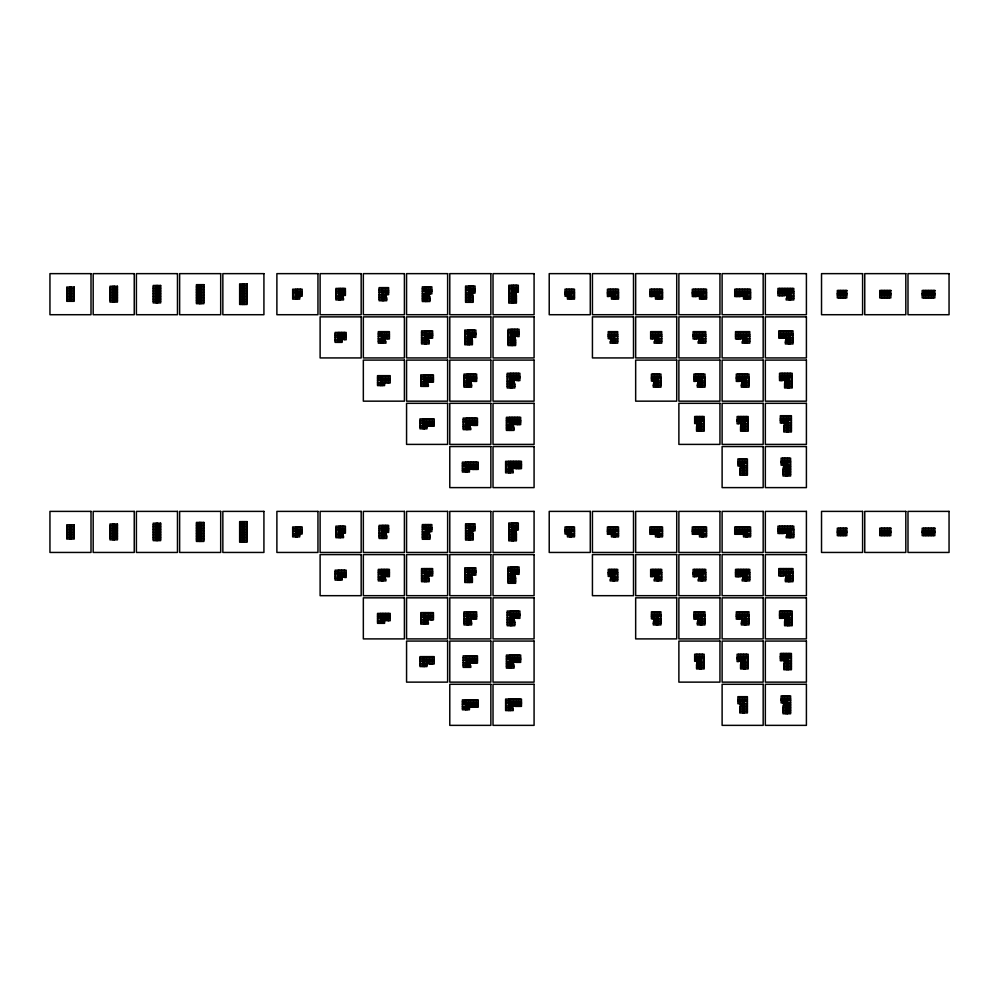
<?xml version="1.0" encoding="UTF-8"?>
<svg xmlns="http://www.w3.org/2000/svg" width="999" height="999" viewBox="0 0 999 999"><rect width="100%" height="100%" fill="white"/><g stroke="black" fill="none" stroke-linecap="round" stroke-linejoin="round"><path stroke-width="1.5" d="M239.648 285.464L247.115 285.464M196.428 286.251L203.896 286.251M508.791 286.825L511.963 286.825M153.197 287.05L160.664 287.05M239.648 287.05L247.115 287.05M465.571 287.625L468.743 287.625M109.977 287.837L117.445 287.837M196.428 287.837L203.896 287.837M422.34 288.411L425.512 288.411M508.791 288.411L518.306 288.411M66.746 288.624L74.213 288.624M153.197 288.624L160.664 288.624M239.648 288.624L247.115 288.624M379.121 289.211L382.28 289.211M465.571 289.211L475.074 289.211M109.977 289.423L117.445 289.423M196.428 289.423L203.896 289.423M513.386 289.835L518.306 289.835M335.889 289.997L339.061 289.997M422.34 289.997L431.855 289.997M508.791 289.997L513.386 289.997M66.746 290.209L74.213 290.209M153.197 290.209L160.664 290.209M239.648 290.209L247.115 290.209M292.67 290.796L295.829 290.796M379.121 290.796L388.623 290.796M465.571 290.796L475.074 290.622M109.977 291.009L117.445 291.009M196.428 291.009L203.896 291.009M426.923 291.421L431.855 291.421M335.889 291.583L345.404 291.583M422.34 291.583L426.923 291.583M777.946 291.583L793.793 291.583M66.746 291.795L74.213 291.795M153.197 291.795L160.664 291.795M239.648 291.795L247.115 291.795M508.791 292.02L513.386 292.02M383.703 292.207L388.623 292.207M513.386 292.282L518.306 292.282L518.306 285.239L508.791 285.239L508.791 303.109L516.408 303.109L516.408 295.18L508.791 295.18M292.67 292.37L302.173 292.37M379.121 292.37L383.703 292.37M564.984 292.37L574.5 292.37M607.417 292.37L618.518 292.37M649.85 292.37L662.537 292.37M692.282 292.37L706.555 292.37M734.727 292.37L750.574 292.37M109.977 292.595L117.445 292.595M196.428 292.595L203.896 292.595M465.571 292.807L470.154 292.807M340.472 292.994L345.404 292.994M470.154 293.069L475.074 293.069L475.074 286.039L465.571 286.039L465.571 302.322L473.176 302.322L473.176 295.979L465.571 295.979M777.946 292.994L789.21 292.994M335.889 293.169L340.472 293.169M789.21 293.169L793.793 293.169M66.746 293.381L74.213 293.381M153.197 293.381L160.664 293.381M239.648 293.381L247.115 293.381M837.312 293.469L846.815 293.469M879.744 293.469L890.833 293.469M922.177 293.469L934.852 293.469M422.34 293.606L426.923 293.606M508.791 293.606L515.834 293.606M297.252 293.793L302.173 293.793M426.923 293.868L431.855 293.868L431.855 286.825L422.34 286.825L422.34 301.523L429.957 301.523L429.957 296.765L422.34 296.765M564.984 293.793L569.905 293.793M607.417 293.793L613.923 293.793M649.85 293.793L657.941 293.793M692.282 293.793L701.96 293.793M734.727 293.793L745.978 293.793M292.67 293.956L297.252 293.956M569.905 293.956L574.5 293.956M613.923 293.956L618.518 293.956M657.941 293.956L662.537 293.956M701.96 293.956L706.555 293.956M745.978 293.956L750.574 293.956M109.977 294.181L117.445 294.181M196.428 294.181L203.896 294.181M379.121 294.393L383.703 294.393M465.571 294.393L472.602 294.393M383.703 294.655L388.623 294.655L388.623 287.625L379.121 287.625L379.121 300.736L386.725 300.736L386.725 297.565L379.121 297.565M66.746 294.967L74.213 294.967M153.197 294.967L160.664 294.967M239.648 294.967L247.115 294.967M837.312 294.88L846.815 294.88M879.744 294.88L890.833 294.88M922.177 294.88L934.852 294.88M335.889 295.18L340.472 295.18M422.34 295.18L429.383 295.18M789.21 295.18L793.793 295.18M340.472 295.454L345.404 295.454L345.404 288.411L335.889 288.411L335.889 299.937L343.506 299.937L343.506 298.351L335.889 298.351M784.29 295.454L789.21 295.454M109.977 295.766L117.445 295.766M196.428 295.766L203.896 295.766M292.67 295.979L297.252 295.979M379.121 295.979L386.151 295.979M569.905 295.979L574.5 295.979M613.923 295.979L618.518 295.979M657.941 295.979L662.537 295.979M701.96 295.979L706.555 295.979M745.978 295.979L750.574 295.979M297.252 296.241L302.173 296.241L302.173 289.211L292.67 289.211L292.67 299.151L299.7 299.151L299.7 296.241M569.905 296.241L564.984 296.241L564.984 289.211L574.5 289.211L574.5 299.151L567.457 299.151L567.457 296.241M609.003 296.241L613.923 296.241M653.021 296.241L657.941 296.241M697.04 296.241L701.96 296.241M741.058 296.241L745.978 296.241M66.746 296.553L74.213 296.553M153.197 296.553L160.664 296.553M239.648 296.553L247.115 296.553M335.889 296.765L342.932 296.765M508.791 296.765L516.408 296.765M786.762 296.765L793.793 296.765M109.977 297.352L117.445 297.352M196.428 297.352L203.896 297.352M292.67 297.565L299.7 297.565M465.571 297.565L473.176 297.565M567.457 297.565L574.5 297.565M611.475 297.565L618.518 297.565M655.494 297.565L662.537 297.565M699.512 297.565L706.555 297.565M743.531 297.565L750.574 297.565M66.746 298.139L74.213 298.139M153.197 298.139L160.664 298.139M239.648 298.139L247.115 298.139M422.34 298.351L429.957 298.351M508.791 298.351L516.408 298.351M793.793 298.351L786.188 298.351L786.188 299.937L793.793 299.937L793.793 288.411L777.946 288.411L777.946 295.741L784.29 295.741L784.29 288.411M109.977 298.926L117.445 298.926M196.428 298.926L203.896 298.926M379.121 299.151L386.725 299.151M465.571 299.151L473.176 299.151M66.746 299.725L74.213 299.725M153.197 299.725L160.664 299.725M239.648 299.725L247.115 299.725M422.34 299.937L429.957 299.937M508.791 299.937L516.408 299.937M109.977 300.512L117.445 300.512M196.428 300.512L203.896 300.512M465.571 300.736L473.176 300.736M153.197 301.311L160.664 301.311M239.648 301.311L247.115 301.311M508.791 301.523L516.408 301.523M196.428 302.098L203.896 302.098M239.648 302.897L247.115 302.897M508.004 330.844L511.176 330.844M464.772 331.643L467.944 331.643M421.553 332.43L424.725 332.43M508.004 332.43L519.093 332.43M378.321 333.229L381.493 333.229M464.772 333.229L475.874 333.229M512.587 333.853L519.093 333.853M335.102 334.016L338.261 334.016M421.553 334.016L432.642 334.016M508.004 334.016L512.587 334.016M778.745 334.016L793.006 334.016M469.368 334.64L475.874 334.64M378.321 334.815L389.423 334.815M464.772 334.815L469.368 334.815M608.216 334.815L617.719 334.815M650.649 334.815L661.738 334.815M693.081 334.815L705.756 334.815M735.514 334.815L749.774 334.815M426.136 335.439L432.642 335.439M778.745 335.439L788.423 335.439M335.102 335.602L346.191 335.602M421.553 335.602L426.136 335.602M788.423 335.602L793.006 335.602M508.004 336.039L512.587 336.039M378.321 336.388L389.423 336.226M512.587 336.301L517.507 336.301M608.216 336.226L617.719 336.388M650.649 336.226L661.738 336.388M693.081 336.226L705.756 336.388M735.514 336.226L749.774 336.388M339.685 337.013L346.191 337.013M464.772 336.825L469.368 336.825M335.102 337.187L339.685 337.187M469.368 337.088L474.288 337.088M421.553 337.625L426.136 337.625M508.004 337.625L515.034 337.625M788.423 337.625L793.006 337.625M426.136 337.887L431.056 337.887M783.491 337.887L788.423 337.887M378.321 338.411L382.904 338.411M464.772 338.411L471.815 338.411M613.136 338.411L617.719 338.411M657.155 338.411L661.738 338.411M701.173 338.411L705.756 338.411M745.192 338.411L749.774 338.411M382.904 338.673L387.837 338.673M613.136 338.673L608.216 338.673L608.216 331.643L617.719 331.643L617.719 343.169L610.114 343.169L610.114 341.583L617.719 341.583M652.235 338.673L657.155 338.673M696.253 338.673L701.173 338.673M740.271 338.673L745.192 338.673M335.102 339.198L339.685 339.198M421.553 339.198L428.583 339.198M508.004 339.198L515.609 339.198L515.609 345.542L508.004 345.542L508.004 329.258L519.093 329.258L519.093 336.588L517.507 336.588L517.507 329.258M785.963 339.198L793.006 339.198M339.685 339.473L344.605 339.473M378.321 339.997L385.364 339.997M464.772 339.997L472.39 339.997L472.39 344.755L464.772 344.755L464.772 330.057L475.874 330.057L475.874 337.375L474.288 337.375L474.288 330.057M610.689 339.997L617.719 339.997M654.707 339.997L661.738 339.997M698.726 339.997L705.756 339.997M742.744 339.997L749.774 339.997M335.102 340.784L342.133 340.784M421.553 340.784L429.158 340.784L429.158 343.956L421.553 343.956L421.553 330.844L432.642 330.844L432.642 338.174L431.056 338.174L431.056 330.844M508.004 340.784L515.609 340.784M793.006 340.784L785.389 340.784L785.389 343.956L793.006 343.956L793.006 330.844L778.745 330.844L778.745 338.174L783.491 338.174L783.491 330.844M378.321 341.583L385.939 341.583L385.939 343.169L378.321 343.169L378.321 331.643L389.423 331.643L389.423 338.961L387.837 338.961L387.837 331.643M464.772 341.583L472.39 341.583M661.738 341.583L654.133 341.583L654.133 343.169L661.738 343.169L661.738 331.643L650.649 331.643L650.649 338.961L652.235 338.961L652.235 331.643M705.756 341.583L698.151 341.583L698.151 343.169L705.756 343.169L705.756 331.643L693.081 331.643L693.081 338.961L696.253 338.961L696.253 331.643M749.774 341.583L742.17 341.583L742.17 343.169L749.774 343.169L749.774 331.643L735.514 331.643L735.514 338.961L740.271 338.961L740.271 331.643M421.553 342.37L429.158 342.37M508.004 342.37L515.609 342.37M785.389 342.37L793.006 342.37M464.772 343.169L472.39 343.169M508.004 343.956L515.609 343.956M507.205 374.862L510.377 374.862M463.986 375.661L467.157 375.661M420.754 376.448L423.926 376.448M507.205 376.448L519.892 376.448M779.532 376.448L792.207 376.448M377.535 377.247L380.706 377.247M463.986 377.247L476.66 377.247M651.435 377.247L660.951 377.247M693.868 377.247L704.969 377.247M736.3 377.247L748.988 377.247M511.8 377.872L519.892 377.872M779.532 377.872L787.624 377.872M420.754 378.034L433.441 378.034M507.205 378.034L511.8 378.034M787.624 378.034L792.207 378.034M377.535 378.833L390.209 378.833M463.986 378.833L476.66 378.658M651.435 378.658L660.951 378.833M693.868 378.658L704.969 378.833M736.3 378.658L748.988 378.833M425.349 379.458L433.441 379.458M420.754 379.62L425.349 379.62M507.205 380.057L511.8 380.057M787.624 380.057L792.207 380.057M382.118 380.244L390.209 380.244M511.8 380.319L516.72 380.319M782.704 380.319L787.624 380.319M377.535 380.407L382.118 380.407M463.986 380.844L468.568 380.844M656.368 380.844L660.951 380.844M700.386 380.844L704.969 380.844M744.405 380.844L748.988 380.844M468.568 381.106L473.489 381.106M656.368 381.106L651.435 381.106L651.435 374.076L660.951 374.076L660.951 387.187L653.334 387.187L653.334 384.016L660.951 384.016M695.454 381.106L700.386 381.106M739.472 381.106L744.405 381.106M420.754 381.643L425.349 381.643M507.205 381.643L514.248 381.643M785.177 381.643L792.207 381.643M425.349 381.905L430.269 381.905M377.535 382.43L382.118 382.43M463.986 382.43L471.016 382.43M653.908 382.43L660.951 382.43M697.926 382.43L704.969 382.43M741.945 382.43L748.988 382.43M382.118 382.692L387.038 382.692M420.754 383.216L427.797 383.216M507.205 383.216L514.822 383.216L514.822 387.974L507.205 387.974L507.205 373.276L519.892 373.276L519.892 380.607L516.72 380.607L516.72 373.276M792.207 383.216L784.602 383.216L784.602 387.974L792.207 387.974L792.207 373.276L779.532 373.276L779.532 380.607L782.704 380.607L782.704 373.276M377.535 384.016L384.565 384.016M463.986 384.016L471.59 384.016L471.59 387.187L463.986 387.187L463.986 374.076L476.66 374.076L476.66 381.393L473.489 381.393L473.489 374.076M704.969 384.016L697.352 384.016L697.352 387.187L704.969 387.187L704.969 374.076L693.868 374.076L693.868 381.393L695.454 381.393L695.454 374.076M748.988 384.016L741.37 384.016L741.37 387.187L748.988 387.187L748.988 374.076L736.3 374.076L736.3 381.393L739.472 381.393L739.472 374.076M420.754 384.802L428.371 384.802L428.371 386.388L420.754 386.388L420.754 374.862L433.441 374.862L433.441 382.192L430.269 382.192L430.269 374.862M507.205 384.802L514.822 384.802M784.602 384.802L792.207 384.802M463.986 385.602L471.59 385.602M653.334 385.602L660.951 385.602M697.352 385.602L704.969 385.602M741.37 385.602L748.988 385.602M507.205 386.388L514.822 386.388M784.602 386.388L792.207 386.388M506.418 418.881L509.59 418.881M780.319 418.881L791.42 418.881M463.186 419.68L466.358 419.68M694.667 419.68L704.17 419.68M737.1 419.68L748.189 419.68M419.967 420.467L423.139 420.467M506.418 420.467L520.679 420.467M780.319 420.304L791.42 420.467M694.667 421.091L699.587 421.091M737.1 421.091L743.606 421.091M463.186 421.266L477.46 421.266M699.587 421.266L704.17 421.266M743.606 421.266L748.189 421.266M511.001 421.89L520.679 421.89M419.967 422.053L434.228 422.053M506.418 422.053L511.001 422.053M786.837 422.49L791.42 422.49M467.782 422.677L477.46 422.677M781.905 422.752L786.837 422.752M463.186 422.852L467.782 422.852M699.587 423.276L704.17 423.276M743.606 423.276L748.189 423.276M424.55 423.476L434.228 423.476M699.587 423.539L694.667 423.539L694.667 416.508L704.17 416.508L704.17 431.206L696.565 431.206L696.565 426.448L704.17 426.448M738.686 423.539L743.606 423.539M419.967 423.638L424.55 423.638M506.418 424.076L511.001 424.076M784.377 424.076L791.42 424.076M511.001 424.338L515.921 424.338M463.186 424.862L467.782 424.862M697.14 424.862L704.17 424.862M741.158 424.862L748.189 424.862M467.782 425.124L472.702 425.124M419.967 425.661L424.55 425.661M506.418 425.661L513.449 425.661M791.42 425.661L783.803 425.661L783.803 431.993L791.42 431.993L791.42 415.709L780.319 415.709L780.319 423.039L781.905 423.039L781.905 415.709M424.55 425.924L429.47 425.924M463.186 426.448L470.229 426.448M748.189 426.448L740.584 426.448L740.584 431.206L748.189 431.206L748.189 416.508L737.1 416.508L737.1 423.826L738.686 423.826L738.686 416.508M419.967 427.235L426.998 427.235M506.418 427.235L514.023 427.235L514.023 430.407L506.418 430.407L506.418 417.295L520.679 417.295L520.679 424.625L515.921 424.625L515.921 417.295M783.803 427.235L791.42 427.235M463.186 428.034L470.804 428.034L470.804 429.62L463.186 429.62L463.186 418.094L477.46 418.094L477.46 425.412L472.702 425.412L472.702 418.094M696.565 428.034L704.17 428.034M740.584 428.034L748.189 428.034M506.418 428.821L514.023 428.821M783.803 428.821L791.42 428.821M696.565 429.62L704.17 429.62M740.584 429.62L748.189 429.62M783.803 430.407L791.42 430.407M781.118 461.313L790.621 461.313M737.886 462.112L747.402 462.112M781.118 462.737L786.038 462.737M505.619 462.899L508.791 462.899M786.038 462.899L790.621 462.899M737.886 463.524L742.819 463.524M462.4 463.698L465.571 463.698M742.819 463.698L747.402 463.698M505.619 464.485L521.478 464.485M786.038 464.922L790.621 464.922M786.038 465.184L781.118 465.184L781.118 458.141L790.621 458.141L790.621 476.011L783.016 476.011L783.016 468.094L790.621 468.094M462.4 465.284L478.246 465.284M742.819 465.709L747.402 465.709M510.214 465.909L521.478 465.909M742.819 465.971L737.886 465.971L737.886 458.941L747.402 458.941L747.402 475.224L739.784 475.224L739.784 468.881L747.402 468.881M505.619 466.071L510.214 466.071M783.591 466.508L790.621 466.508M462.4 466.87L478.246 466.695M740.359 467.295L747.402 467.295M505.619 468.094L510.214 468.094M510.214 468.356L515.134 468.356M462.4 468.881L466.983 468.881M466.983 469.143L471.903 469.143M505.619 469.68L512.662 469.68M783.016 469.68L790.621 469.68M462.4 470.467L469.43 470.467M739.784 470.467L747.402 470.467M505.619 471.253L513.236 471.253L513.236 472.839L505.619 472.839L505.619 461.313L521.478 461.313L521.478 468.643L515.134 468.643L515.134 461.313M783.016 471.253L790.621 471.253M739.784 472.052L747.402 472.052M783.016 472.839L790.621 472.839M739.784 473.638L747.402 473.638M783.016 474.425L790.621 474.425M239.648 523.201L247.115 523.201M196.428 524L203.896 524M508.791 524.575L511.963 524.575M153.197 524.787L160.664 524.787M239.648 524.787L247.115 524.787M465.571 525.362L468.743 525.362M109.977 525.574L117.445 525.574M196.428 525.574L203.896 525.574M422.34 526.161L425.512 526.161M508.791 526.161L518.306 526.161M66.746 526.373L74.213 526.373M153.197 526.373L160.664 526.373M239.648 526.373L247.115 526.373M379.121 526.948L382.28 526.948M465.571 526.948L475.074 526.948M109.977 527.16L117.445 527.16M196.428 527.16L203.896 527.16M513.386 527.572L518.306 527.572M335.889 527.747L339.061 527.747M422.34 527.747L431.855 527.747M508.791 527.747L513.386 527.747M66.746 527.959L74.213 527.959M153.197 527.959L160.664 527.959M239.648 527.959L247.115 527.959M470.154 528.371L475.074 528.371M292.67 528.533L295.829 528.533M379.121 528.533L388.623 528.533M465.571 528.533L470.154 528.533M109.977 528.746L117.445 528.746M196.428 528.746L203.896 528.746M335.889 529.32L345.404 529.32M422.34 529.32L431.855 529.158M777.946 529.32L793.793 529.32M66.746 529.545L74.213 529.545M153.197 529.545L160.664 529.545M239.648 529.545L247.115 529.545M383.703 529.945L388.623 529.945M508.791 529.757L513.386 529.757M292.67 530.119L302.173 530.119M379.121 530.119L383.703 530.119M513.386 530.019L518.306 530.019L518.306 522.989L508.791 522.989L508.791 540.859L516.408 540.859L516.408 532.929L508.791 532.929M564.984 530.119L574.5 530.119M607.417 530.119L618.518 530.119M649.85 530.119L662.537 530.119M692.282 530.119L706.555 530.119M734.727 530.119L750.574 530.119M109.977 530.332L117.445 530.332M196.428 530.332L203.896 530.332M465.571 530.556L470.154 530.556M340.472 530.744L345.404 530.744M777.946 530.744L789.21 530.744M335.889 530.906L340.472 530.906M470.154 530.819L475.074 530.819L475.074 523.776L465.571 523.776L465.571 540.059L473.176 540.059L473.176 533.716L465.571 533.716M789.21 530.906L793.793 530.906M66.746 531.131L74.213 531.131M153.197 531.131L160.664 531.131M239.648 531.131L247.115 531.131M422.34 531.343L426.923 531.343M508.791 531.343L515.834 531.343M837.312 531.206L846.815 531.206M879.744 531.206L890.833 531.206M922.177 531.206L934.852 531.206M297.252 531.53L302.173 531.53M426.923 531.605L431.855 531.605L431.855 524.575L422.34 524.575L422.34 539.273L429.957 539.273L429.957 534.515L422.34 534.515M564.984 531.53L569.905 531.53M607.417 531.53L613.923 531.53M649.85 531.53L657.941 531.53M692.282 531.53L701.96 531.53M734.727 531.53L745.978 531.53M292.67 531.705L297.252 531.705M569.905 531.705L574.5 531.705M613.923 531.705L618.518 531.705M657.941 531.705L662.537 531.705M701.96 531.705L706.555 531.705M745.978 531.705L750.574 531.705M109.977 531.918L117.445 531.918M196.428 531.918L203.896 531.918M379.121 532.13L383.703 532.13M465.571 532.13L472.602 532.13M383.703 532.405L388.623 532.405L388.623 525.362L379.121 525.362L379.121 538.473L386.725 538.473L386.725 535.302L379.121 535.302M837.312 532.629L846.815 532.629M879.744 532.629L890.833 532.629M922.177 532.629L934.852 532.629M66.746 532.717L74.213 532.717M153.197 532.717L160.664 532.717M239.648 532.717L247.115 532.717M335.889 532.929L340.472 532.929M422.34 532.929L429.383 532.929M789.21 532.929L793.793 532.929M340.472 533.191L345.404 533.191L345.404 526.161L335.889 526.161L335.889 537.687L343.506 537.687L343.506 536.101L335.889 536.101M784.29 533.191L789.21 533.191M109.977 533.503L117.445 533.503M196.428 533.503L203.896 533.503M292.67 533.716L297.252 533.716M379.121 533.716L386.151 533.716M569.905 533.716L574.5 533.716M613.923 533.716L618.518 533.716M657.941 533.716L662.537 533.716M701.96 533.716L706.555 533.716M745.978 533.716L750.574 533.716M297.252 533.99L302.173 533.99L302.173 526.948L292.67 526.948L292.67 536.888L299.7 536.888L299.7 533.99M569.905 533.99L564.984 533.99L564.984 526.948L574.5 526.948L574.5 536.888L567.457 536.888L567.457 533.99M609.003 533.99L613.923 533.99M653.021 533.99L657.941 533.99M697.04 533.99L701.96 533.99M741.058 533.99L745.978 533.99M66.746 534.303L74.213 534.303M153.197 534.303L160.664 534.303M239.648 534.303L247.115 534.303M335.889 534.515L342.932 534.515M508.791 534.515L516.408 534.515M786.762 534.515L793.793 534.515M109.977 535.089L117.445 535.089M196.428 535.089L203.896 535.089M292.67 535.302L299.7 535.302M465.571 535.302L473.176 535.302M567.457 535.302L574.5 535.302M611.475 535.302L618.518 535.302M655.494 535.302L662.537 535.302M699.512 535.302L706.555 535.302M743.531 535.302L750.574 535.302M66.746 535.876L74.213 535.876M153.197 535.876L160.664 535.876M239.648 535.876L247.115 535.876M422.34 536.101L429.957 536.101M508.791 536.101L516.408 536.101M793.793 536.101L786.188 536.101L786.188 537.687L793.793 537.687L793.793 526.161L777.946 526.161L777.946 533.478L784.29 533.478L784.29 526.161M109.977 536.675L117.445 536.675M196.428 536.675L203.896 536.675M379.121 536.888L386.725 536.888M465.571 536.888L473.176 536.888M66.746 537.462L74.213 537.462M153.197 537.462L160.664 537.462M239.648 537.462L247.115 537.462M422.34 537.687L429.957 537.687M508.791 537.687L516.408 537.687M109.977 538.261L117.445 538.261M196.428 538.261L203.896 538.261M465.571 538.473L473.176 538.473M153.197 539.048L160.664 539.048M239.648 539.048L247.115 539.048M508.791 539.273L516.408 539.273M196.428 539.847L203.896 539.847M239.648 540.634L247.115 540.634M508.004 568.593L511.176 568.593M464.772 569.38L467.944 569.38M421.553 570.179L424.725 570.179M508.004 570.179L519.093 570.179M378.321 570.966L381.493 570.966M464.772 570.966L475.874 570.966M335.102 571.765L338.261 571.765M421.553 571.765L432.642 571.765M508.004 571.765L519.093 571.59M778.745 571.765L793.006 571.765M469.368 572.39L475.874 572.39M378.321 572.552L389.423 572.552M464.772 572.552L469.368 572.552M608.216 572.552L617.719 572.552M650.649 572.552L661.738 572.552M693.081 572.552L705.756 572.552M735.514 572.552L749.774 572.552M426.136 573.176L432.642 573.176M778.745 573.176L788.423 573.176M335.102 573.339L346.191 573.339M421.553 573.339L426.136 573.339M788.423 573.339L793.006 573.339M508.004 573.776L512.587 573.776M382.904 573.963L389.423 573.963M512.587 574.038L517.507 574.038M608.216 573.963L613.136 573.963M650.649 573.963L657.155 573.963M693.081 573.963L701.173 573.963M735.514 573.963L745.192 573.963M378.321 574.138L382.904 574.138M613.136 574.138L617.719 574.138M657.155 574.138L661.738 574.138M701.173 574.138L705.756 574.138M745.192 574.138L749.774 574.138M464.772 574.575L469.368 574.575M339.685 574.762L346.191 574.762M469.368 574.837L474.288 574.837M335.102 574.924L339.685 574.924M421.553 575.362L426.136 575.362M508.004 575.362L515.034 575.362M788.423 575.362L793.006 575.362M426.136 575.624L431.056 575.624M783.491 575.624L788.423 575.624M378.321 576.148L382.904 576.148M464.772 576.148L471.815 576.148M613.136 576.148L617.719 576.148M657.155 576.148L661.738 576.148M701.173 576.148L705.756 576.148M745.192 576.148L749.774 576.148M382.904 576.423L387.837 576.423M613.136 576.423L608.216 576.423L608.216 569.38L617.719 569.38L617.719 580.906L610.114 580.906L610.114 579.32L617.719 579.32M652.235 576.423L657.155 576.423M696.253 576.423L701.173 576.423M740.271 576.423L745.192 576.423M335.102 576.947L339.685 576.947M421.553 576.947L428.583 576.947M508.004 576.947L515.609 576.947L515.609 583.291L508.004 583.291L508.004 567.007L519.093 567.007L519.093 574.325L517.507 574.325L517.507 567.007M785.963 576.947L793.006 576.947M339.685 577.21L344.605 577.21M378.321 577.734L385.364 577.734M464.772 577.734L472.39 577.734L472.39 582.492L464.772 582.492L464.772 567.794L475.874 567.794L475.874 575.124L474.288 575.124L474.288 567.794M610.689 577.734L617.719 577.734M654.707 577.734L661.738 577.734M698.726 577.734L705.756 577.734M742.744 577.734L749.774 577.734M335.102 578.533L342.133 578.533M421.553 578.533L429.158 578.533L429.158 581.705L421.553 581.705L421.553 568.593L432.642 568.593L432.642 575.911L431.056 575.911L431.056 568.593M508.004 578.533L515.609 578.533M793.006 578.533L785.389 578.533L785.389 581.705L793.006 581.705L793.006 568.593L778.745 568.593L778.745 575.911L783.491 575.911L783.491 568.593M378.321 579.32L385.939 579.32L385.939 580.906L378.321 580.906L378.321 569.38L389.423 569.38L389.423 576.71L387.837 576.71L387.837 569.38M464.772 579.32L472.39 579.32M661.738 579.32L654.133 579.32L654.133 580.906L661.738 580.906L661.738 569.38L650.649 569.38L650.649 576.71L652.235 576.71L652.235 569.38M705.756 579.32L698.151 579.32L698.151 580.906L705.756 580.906L705.756 569.38L693.081 569.38L693.081 576.71L696.253 576.71L696.253 569.38M749.774 579.32L742.17 579.32L742.17 580.906L749.774 580.906L749.774 569.38L735.514 569.38L735.514 576.71L740.271 576.71L740.271 569.38M421.553 580.119L429.158 580.119M508.004 580.119L515.609 580.119M785.389 580.119L793.006 580.119M464.772 580.906L472.39 580.906M508.004 581.705L515.609 581.705M507.205 612.612L510.377 612.612M463.986 613.398L467.157 613.398M420.754 614.198L423.926 614.198M507.205 614.198L519.892 614.198M779.532 614.198L792.207 614.198M377.535 614.984L380.706 614.984M463.986 614.984L476.66 614.984M651.435 614.984L660.951 614.984M693.868 614.984L704.969 614.984M736.3 614.984L748.988 614.984M511.8 615.609L519.892 615.609M779.532 615.609L787.624 615.609M420.754 615.784L433.441 615.784M507.205 615.784L511.8 615.784M787.624 615.784L792.207 615.784M468.568 616.408L476.66 616.408M651.435 616.408L656.368 616.408M693.868 616.408L700.386 616.408M736.3 616.408L744.405 616.408M377.535 616.57L390.209 616.57M463.986 616.57L468.568 616.57M656.368 616.57L660.951 616.57M700.386 616.57L704.969 616.57M744.405 616.57L748.988 616.57M420.754 617.357L433.441 617.195M382.118 617.981L390.209 617.981M507.205 617.794L511.8 617.794M787.624 617.794L792.207 617.794M377.535 618.156L382.118 618.156M511.8 618.056L516.72 618.056M782.704 618.056L787.624 618.056M463.986 618.593L468.568 618.593M656.368 618.593L660.951 618.593M700.386 618.593L704.969 618.593M744.405 618.593L748.988 618.593M468.568 618.856L473.489 618.856M656.368 618.856L651.435 618.856L651.435 611.813L660.951 611.813L660.951 624.924L653.334 624.924L653.334 621.753L660.951 621.753M695.454 618.856L700.386 618.856M739.472 618.856L744.405 618.856M420.754 619.38L425.349 619.38M507.205 619.38L514.248 619.38M785.177 619.38L792.207 619.38M425.349 619.642L430.269 619.642M377.535 620.167L382.118 620.167M463.986 620.167L471.016 620.167M653.908 620.167L660.951 620.167M697.926 620.167L704.969 620.167M741.945 620.167L748.988 620.167M382.118 620.441L387.038 620.441M420.754 620.966L427.797 620.966M507.205 620.966L514.822 620.966L514.822 625.724L507.205 625.724L507.205 611.026L519.892 611.026L519.892 618.344L516.72 618.344L516.72 611.026M792.207 620.966L784.602 620.966L784.602 625.724L792.207 625.724L792.207 611.026L779.532 611.026L779.532 618.344L782.704 618.344L782.704 611.026M377.535 621.753L384.565 621.753M463.986 621.753L471.59 621.753L471.59 624.924L463.986 624.924L463.986 611.813L476.66 611.813L476.66 619.143L473.489 619.143L473.489 611.813M704.969 621.753L697.352 621.753L697.352 624.924L704.969 624.924L704.969 611.813L693.868 611.813L693.868 619.143L695.454 619.143L695.454 611.813M748.988 621.753L741.37 621.753L741.37 624.924L748.988 624.924L748.988 611.813L736.3 611.813L736.3 619.143L739.472 619.143L739.472 611.813M420.754 622.552L428.371 622.552L428.371 624.138L420.754 624.138L420.754 612.612L433.441 612.612L433.441 619.929L430.269 619.929L430.269 612.612M507.205 622.552L514.822 622.552M784.602 622.552L792.207 622.552M463.986 623.339L471.59 623.339M653.334 623.339L660.951 623.339M697.352 623.339L704.969 623.339M741.37 623.339L748.988 623.339M507.205 624.138L514.822 624.138M784.602 624.138L792.207 624.138M506.418 656.63L509.59 656.63M780.319 656.63L791.42 656.63M463.186 657.417L466.358 657.417M694.667 657.417L704.17 657.417M737.1 657.417L748.189 657.417M780.319 658.041L786.837 658.041M419.967 658.216L423.139 658.216M506.418 658.216L520.679 658.216M786.837 658.216L791.42 658.216M694.667 658.841L699.587 658.841M737.1 658.841L743.606 658.841M463.186 659.003L477.46 659.003M699.587 659.003L704.17 659.003M743.606 659.003L748.189 659.003M419.967 659.802L434.228 659.802M506.418 659.802L520.679 659.627M786.837 660.227L791.42 660.227M467.782 660.426L477.46 660.426M463.186 660.589L467.782 660.589M781.905 660.489L786.837 660.489M699.587 661.026L704.17 661.026M743.606 661.026L748.189 661.026M424.55 661.213L434.228 661.213M699.587 661.288L694.667 661.288L694.667 654.245L704.17 654.245L704.17 668.943L696.565 668.943L696.565 664.185L704.17 664.185M738.686 661.288L743.606 661.288M419.967 661.375L424.55 661.375M506.418 661.813L511.001 661.813M784.377 661.813L791.42 661.813M511.001 662.075L515.921 662.075M463.186 662.612L467.782 662.612M697.14 662.612L704.17 662.612M741.158 662.612L748.189 662.612M467.782 662.874L472.702 662.874M419.967 663.398L424.55 663.398M506.418 663.398L513.449 663.398M791.42 663.398L783.803 663.398L783.803 669.742L791.42 669.742L791.42 653.458L780.319 653.458L780.319 660.776L781.905 660.776L781.905 653.458M424.55 663.661L429.47 663.661M463.186 664.185L470.229 664.185M748.189 664.185L740.584 664.185L740.584 668.943L748.189 668.943L748.189 654.245L737.1 654.245L737.1 661.575L738.686 661.575L738.686 654.245M419.967 664.984L426.998 664.984M506.418 664.984L514.023 664.984L514.023 668.156L506.418 668.156L506.418 655.044L520.679 655.044L520.679 662.362L515.921 662.362L515.921 655.044M783.803 664.984L791.42 664.984M463.186 665.771L470.804 665.771L470.804 667.357L463.186 667.357L463.186 655.831L477.46 655.831L477.46 663.161L472.702 663.161L472.702 655.831M696.565 665.771L704.17 665.771M740.584 665.771L748.189 665.771M506.418 666.57L514.023 666.57M783.803 666.57L791.42 666.57M696.565 667.357L704.17 667.357M740.584 667.357L748.189 667.357M783.803 668.156L791.42 668.156M781.118 699.063L790.621 699.063M737.886 699.849L747.402 699.849M781.118 700.474L786.038 700.474M505.619 700.649L508.791 700.649M786.038 700.649L790.621 700.649M462.4 701.435L465.571 701.435M737.886 701.273L747.402 701.435M505.619 702.235L521.478 702.235M786.038 702.659L790.621 702.659M462.4 703.021L478.246 703.021M786.038 702.921L781.118 702.921L781.118 695.891L790.621 695.891L790.621 713.761L783.016 713.761L783.016 705.831L790.621 705.831M742.819 703.458L747.402 703.458M510.214 703.646L521.478 703.646M742.819 703.721L737.886 703.721L737.886 696.678L747.402 696.678L747.402 712.961L739.784 712.961L739.784 706.63L747.402 706.63M505.619 703.82L510.214 703.82M783.591 704.245L790.621 704.245M466.983 704.445L478.246 704.445M462.4 704.607L466.983 704.607M740.359 705.044L747.402 705.044M505.619 705.831L510.214 705.831M510.214 706.093L515.134 706.093M462.4 706.63L466.983 706.63M466.983 706.892L471.903 706.892M505.619 707.417L512.662 707.417M783.016 707.417L790.621 707.417M462.4 708.204L469.43 708.204M739.784 708.204L747.402 708.204M505.619 709.003L513.236 709.003L513.236 710.589L505.619 710.589L505.619 699.063L521.478 699.063L521.478 706.38L515.134 706.38L515.134 699.063M783.016 709.003L790.621 709.003M739.784 709.789L747.402 709.789M783.016 710.589L790.621 710.589M739.784 711.375L747.402 711.375M783.016 712.175L790.621 712.175M933.278 290.447L933.278 297.914M933.278 528.184L933.278 535.651M931.692 290.447L931.692 297.914M931.692 528.184L931.692 535.651M930.106 290.447L930.106 297.914M930.106 528.184L930.106 535.651M928.521 290.447L928.521 297.914M928.521 528.184L928.521 535.651M926.935 290.447L926.935 297.914M926.935 528.184L926.935 535.651M925.349 290.447L925.349 297.914M925.349 528.184L925.349 535.651M923.763 290.447L923.763 297.914M923.763 528.184L923.763 535.651M889.26 290.447L889.26 297.914M889.26 528.184L889.26 535.651M887.674 290.447L887.674 297.914M887.674 528.184L887.674 535.651M886.088 290.447L886.088 297.914M886.088 528.184L886.088 535.651M884.502 290.447L884.502 297.914M884.502 528.184L884.502 535.651M882.916 290.447L882.916 297.914M882.916 528.184L882.916 535.651M881.33 290.447L881.33 297.914M881.33 528.184L881.33 535.651M845.241 290.447L845.241 297.914M845.241 528.184L845.241 535.651M843.656 290.447L843.656 297.914M843.656 528.184L843.656 535.651M842.07 290.447L842.07 297.914M842.07 528.184L842.07 535.651M840.484 290.447L840.484 297.914M840.484 528.184L840.484 535.651M838.898 290.447L838.898 297.914M838.898 528.184L838.898 535.651M792.207 288.411L792.207 291.583M792.207 526.161L792.207 529.32M791.42 330.844L791.42 334.016M791.42 568.593L791.42 571.765M790.621 288.411L790.621 299.937M790.621 373.276L790.621 376.448M790.621 526.161L790.621 537.687M790.621 611.026L790.621 614.198M789.834 330.844L789.834 343.956M789.834 415.709L789.834 418.881M789.834 568.593L789.834 581.705M789.834 653.458L789.834 656.63M789.21 291.583L789.21 299.937M789.21 529.32L789.21 537.687M789.048 288.411L789.048 291.583M789.048 373.276L789.048 387.974M789.048 458.141L789.048 461.313M789.048 526.161L789.048 529.32M789.048 611.026L789.048 625.724M789.048 695.891L789.048 699.063M788.423 334.016L788.423 343.956M788.423 571.765L788.423 581.705M788.248 330.844L788.248 334.016M788.248 415.709L788.248 431.993M788.248 568.593L788.248 571.765M788.248 653.458L788.248 669.742M787.624 376.448L787.624 387.974M787.624 614.198L787.624 625.724M787.462 288.411L787.462 295.454M787.462 373.276L787.462 376.448M787.462 458.141L787.462 476.011M787.462 526.161L787.462 533.191M787.462 611.026L787.462 614.198M787.462 695.891L787.462 713.761M786.762 295.454L786.762 298.351M786.663 330.844L786.663 337.887M786.663 415.709L786.837 431.993M786.762 533.191L786.762 536.101M786.663 568.593L786.663 575.624M786.663 653.458L786.837 669.742M786.038 461.313L786.038 476.011M786.038 699.063L786.038 713.761M785.876 288.411L785.876 295.454M785.963 337.887L785.963 340.784M785.876 373.276L785.876 380.319M785.876 458.141L785.876 461.313M785.876 526.161L785.876 533.191M785.963 575.624L785.963 578.533M785.876 611.026L785.876 618.056M785.876 695.891L785.876 699.063M785.077 330.844L785.077 337.887M785.177 380.319L785.177 383.216M785.077 415.709L785.077 422.752M785.077 568.593L785.077 575.624M785.177 618.056L785.177 620.966M785.077 653.458L785.077 660.489M784.377 422.752L784.377 425.661M784.377 660.489L784.377 663.398M784.29 373.276L784.29 380.319M784.29 458.141L784.29 465.184M784.29 611.026L784.29 618.056M784.29 695.891L784.29 702.921M783.591 465.184L783.591 468.094M783.591 702.921L783.591 705.831M783.491 415.709L783.491 422.752M783.491 653.458L783.491 660.489M782.704 288.411L782.704 295.741M782.704 458.141L782.704 465.184M782.704 526.161L782.704 533.478M782.704 695.891L782.704 702.921M781.905 330.844L781.905 338.174M781.905 568.593L781.905 575.911M781.118 288.411L781.118 295.741M781.118 373.276L781.118 380.607M781.118 526.161L781.118 533.478M781.118 611.026L781.118 618.344M780.319 330.844L780.319 338.174M780.319 568.593L780.319 575.911M779.532 288.411L779.532 295.741M779.532 526.161L779.532 533.478M748.988 289.211L748.988 292.37M748.988 526.948L748.988 530.119M748.189 331.643L748.189 334.815M748.189 569.38L748.189 572.552M747.402 289.211L747.402 299.151M747.402 374.076L747.402 377.247M747.402 526.948L747.402 536.888M747.402 611.813L747.402 614.984M746.603 331.643L746.603 343.169M746.603 416.508L746.603 419.68M746.603 569.38L746.603 580.906M746.603 654.245L746.603 657.417M745.978 292.37L745.978 299.151M745.978 530.119L745.978 536.888M745.816 289.211L745.816 292.37M745.816 374.076L745.816 387.187M745.816 458.941L745.816 462.112M745.816 526.948L745.816 530.119M745.816 611.813L745.816 624.924M745.816 696.678L745.816 699.849M745.029 331.643L745.192 343.169M745.029 416.508L745.029 431.206M745.029 569.38L745.192 580.906M745.029 654.245L745.029 668.943M744.405 377.247L744.405 387.187M744.405 614.984L744.405 624.924M744.23 289.211L744.23 296.241M744.23 374.076L744.23 377.247M744.23 458.941L744.23 475.224M744.23 526.948L744.23 533.99M744.23 611.813L744.23 614.984M744.23 696.678L744.23 712.961M743.606 419.68L743.606 431.206M743.606 657.417L743.606 668.943M743.531 296.241L743.531 299.151L750.574 299.151L750.574 289.211L734.727 289.211L734.727 296.528L741.058 296.528L741.058 289.211M743.443 331.643L743.443 338.673M743.443 416.508L743.443 419.68M743.531 533.99L743.531 536.888L750.574 536.888L750.574 526.948L734.727 526.948L734.727 534.278L741.058 534.278L741.058 526.948M743.443 569.38L743.443 576.423M743.443 654.245L743.443 657.417M742.744 338.673L742.744 341.583M742.819 462.112L742.819 475.224M742.744 576.423L742.744 579.32M742.819 699.849L742.819 712.961M742.644 289.211L742.644 296.241M742.644 374.076L742.644 381.106M742.644 458.941L742.644 462.112M742.644 526.948L742.644 533.99M742.644 611.813L742.644 618.856M742.644 696.678L742.644 699.849M741.945 381.106L741.945 384.016M741.945 618.856L741.945 621.753M741.857 331.643L741.857 338.673M741.857 416.508L741.857 423.539M741.857 569.38L741.857 576.423M741.857 654.245L741.857 661.288M741.058 374.076L741.058 381.106M741.158 423.539L741.158 426.448M741.058 458.941L741.058 465.971M741.058 611.813L741.058 618.856M741.158 661.288L741.158 664.185M741.058 696.678L741.058 703.721M740.271 416.508L740.271 423.539M740.359 465.971L740.359 468.881M740.271 654.245L740.271 661.288M740.359 703.721L740.359 706.63M739.472 289.211L739.472 296.528M739.472 458.941L739.472 465.971M739.472 526.948L739.472 534.278M739.472 696.678L739.472 703.721M738.686 331.643L738.686 338.961M738.686 569.38L738.686 576.71M737.886 289.211L737.886 296.528M737.886 374.076L737.886 381.393M737.886 526.948L737.886 534.278M737.886 611.813L737.886 619.143M737.1 331.643L737.1 338.961M737.1 569.38L737.1 576.71M736.3 289.211L736.3 296.528M736.3 526.948L736.3 534.278M704.969 289.211L704.969 292.37M704.969 526.948L704.969 530.119M704.17 331.643L704.17 334.815M704.17 569.38L704.17 572.552M703.383 289.211L703.383 299.151M703.383 374.076L703.383 377.247M703.383 526.948L703.383 536.888M703.383 611.813L703.383 614.984M702.584 331.643L702.584 343.169M702.584 416.508L702.584 419.68M702.584 569.38L702.584 580.906M702.584 654.245L702.584 657.417M701.96 292.37L701.96 299.151M701.96 530.119L701.96 536.888M701.798 289.211L701.798 292.37M701.798 374.076L701.798 387.187M701.798 526.948L701.798 530.119M701.798 611.813L701.798 624.924M701.173 334.815L701.173 343.169M701.173 572.552L701.173 580.906M701.011 331.643L701.011 334.815M701.011 416.508L701.011 431.206M701.011 569.38L701.011 572.552M701.011 654.245L701.011 668.943M700.386 377.247L700.386 387.187M700.386 614.984L700.386 624.924M700.212 289.211L700.212 296.241M700.212 374.076L700.212 377.247M700.212 526.948L700.212 533.99M700.212 611.813L700.212 614.984M699.512 296.241L699.512 299.151L706.555 299.151L706.555 289.211L692.282 289.211L692.282 296.528L697.04 296.528L697.04 289.211M699.587 419.68L699.587 431.206M699.512 533.99L699.512 536.888L706.555 536.888L706.555 526.948L692.282 526.948L692.282 534.278L697.04 534.278L697.04 526.948M699.587 657.417L699.587 668.943M699.425 331.643L699.425 338.673M699.425 416.508L699.425 419.68M699.425 569.38L699.425 576.423M699.425 654.245L699.425 657.417M698.626 289.211L698.626 296.241M698.726 338.673L698.726 341.583M698.626 374.076L698.626 381.106M698.626 526.948L698.626 533.99M698.726 576.423L698.726 579.32M698.626 611.813L698.626 618.856M697.839 331.643L697.839 338.673M697.926 381.106L697.926 384.016M697.839 416.508L697.839 423.539M697.839 569.38L697.839 576.423M697.926 618.856L697.926 621.753M697.839 654.245L697.839 661.288M697.04 374.076L697.04 381.106M697.14 423.539L697.14 426.448M697.04 611.813L697.04 618.856M697.14 661.288L697.14 664.185M696.253 416.508L696.253 423.539M696.253 654.245L696.253 661.288M695.454 289.211L695.454 296.528M695.454 526.948L695.454 534.278M694.667 331.643L694.667 338.961M694.667 569.38L694.667 576.71M693.868 289.211L693.868 296.528M693.868 526.948L693.868 534.278M660.951 289.211L660.951 292.37M660.951 526.948L660.951 530.119M660.152 331.643L660.152 334.815M660.152 569.38L660.152 572.552M659.365 289.211L659.365 299.151M659.365 374.076L659.365 377.247M659.365 526.948L659.365 536.888M659.365 611.813L659.365 614.984M658.566 331.643L658.566 343.169M658.566 569.38L658.566 580.906M657.941 292.37L657.941 299.151M657.941 530.119L657.941 536.888M657.779 289.211L657.779 292.37M657.779 374.076L657.779 387.187M657.779 526.948L657.779 530.119M657.779 611.813L657.779 624.924M656.992 331.643L657.155 343.169M656.992 569.38L657.155 580.906M656.368 377.247L656.368 387.187M656.368 614.984L656.368 624.924M656.193 289.211L656.193 296.241M656.193 374.076L656.193 377.247M656.193 526.948L656.193 533.99M656.193 611.813L656.193 614.984M655.494 296.241L655.494 299.151L662.537 299.151L662.537 289.211L649.85 289.211L649.85 296.528L653.021 296.528L653.021 289.211M655.406 331.643L655.406 338.673M655.494 533.99L655.494 536.888L662.537 536.888L662.537 526.948L649.85 526.948L649.85 534.278L653.021 534.278L653.021 526.948M655.406 569.38L655.406 576.423M654.707 338.673L654.707 341.583M654.707 576.423L654.707 579.32M654.607 289.211L654.607 296.241M654.607 374.076L654.607 381.106M654.607 526.948L654.607 533.99M654.607 611.813L654.607 618.856M653.908 381.106L653.908 384.016M653.908 618.856L653.908 621.753M653.821 331.643L653.821 338.673M653.821 569.38L653.821 576.423M653.021 374.076L653.021 381.106M653.021 611.813L653.021 618.856M651.435 289.211L651.435 296.528M651.435 526.948L651.435 534.278M616.932 289.211L616.932 292.37M616.932 526.948L616.932 530.119M616.133 331.643L616.133 334.815M616.133 569.38L616.133 572.552M615.347 289.211L615.347 299.151M615.347 526.948L615.347 536.888M614.547 331.643L614.547 343.169M614.547 569.38L614.547 580.906M613.923 292.37L613.923 299.151M613.923 530.119L613.923 536.888M613.761 289.211L613.761 292.37M613.761 526.948L613.761 530.119M613.136 334.815L613.136 343.169M613.136 572.552L613.136 580.906M612.974 331.643L612.974 334.815M612.974 569.38L612.974 572.552M612.175 289.211L612.175 296.241M612.175 526.948L612.175 533.99M611.475 296.241L611.475 299.151L618.518 299.151L618.518 289.211L607.417 289.211L607.417 296.528L609.003 296.528L609.003 289.211M611.475 533.99L611.475 536.888L618.518 536.888L618.518 526.948L607.417 526.948L607.417 534.278L609.003 534.278L609.003 526.948M611.388 331.643L611.388 338.673M611.388 569.38L611.388 576.423M610.589 289.211L610.589 296.241M610.689 338.673L610.689 341.583M610.589 526.948L610.589 533.99M610.689 576.423L610.689 579.32M609.802 331.643L609.802 338.673M609.802 569.38L609.802 576.423M572.914 289.211L572.914 292.37M572.914 526.948L572.914 530.119M571.328 289.211L571.328 299.151M571.328 526.948L571.328 536.888M569.905 292.37L569.905 299.151M569.905 530.119L569.905 536.888M569.742 289.211L569.742 292.37M569.742 526.948L569.742 530.119M568.156 289.211L568.156 296.241M568.156 526.948L568.156 533.99M566.57 289.211L566.57 296.241M566.57 526.948L566.57 533.99M519.892 461.313L519.892 468.643M519.892 699.063L519.892 706.38M519.093 417.295L519.093 424.625M519.093 655.044L519.093 662.362M518.306 373.276L518.306 380.607M518.306 461.313L518.306 468.643M518.306 611.026L518.306 618.344M518.306 699.063L518.306 706.38M517.507 417.295L517.507 424.625M517.507 655.044L517.507 662.362M516.72 285.239L516.72 292.282M516.72 461.313L516.72 468.643M516.72 522.989L516.72 530.019M516.72 699.063L516.72 706.38M515.921 329.258L515.921 336.301M515.921 567.007L515.921 574.038M515.834 292.282L515.834 295.18M515.834 530.019L515.834 532.929M515.134 285.239L515.134 292.282M515.034 336.301L515.034 339.198M515.134 373.276L515.134 380.319M515.134 522.989L515.134 530.019M515.034 574.038L515.034 576.947M515.134 611.026L515.134 618.056M514.335 329.258L514.335 336.301M514.248 380.319L514.248 383.216M514.335 417.295L514.335 424.338M514.335 567.007L514.335 574.038M514.248 618.056L514.248 620.966M514.335 655.044L514.335 662.075M513.548 285.239L513.386 303.109M513.548 373.276L513.548 380.319M513.449 424.338L513.449 427.235M513.548 461.313L513.548 468.356M513.548 522.989L513.386 540.859M513.548 611.026L513.548 618.056M513.449 662.075L513.449 664.984M513.548 699.063L513.548 706.093M512.762 329.258L512.762 332.43M512.762 417.295L512.762 424.338M512.762 567.007L512.762 570.179M512.762 655.044L512.762 662.075M512.587 332.43L512.587 345.542M512.662 468.356L512.662 471.253M512.587 570.179L512.587 583.291M512.662 706.093L512.662 709.003M511.963 285.239L511.963 303.109M511.963 373.276L511.963 376.448M511.963 461.313L511.963 468.356M511.963 522.989L511.963 540.859M511.963 611.026L511.963 614.198M511.963 699.063L511.963 706.093M511.8 376.448L511.8 387.974M511.8 614.198L511.8 625.724M511.176 329.258L511.176 345.542M511.176 417.295L511.176 420.467M511.176 567.007L511.176 583.291M511.176 655.044L511.176 658.216M511.001 420.467L511.001 430.407M511.001 658.216L511.001 668.156M510.377 373.276L510.377 387.974M510.377 461.313L510.377 464.485M510.377 611.026L510.377 625.724M510.377 699.063L510.377 702.235M510.214 464.485L510.214 472.839M510.214 702.235L510.214 710.589M509.59 417.295L509.59 430.407M509.59 655.044L509.59 668.156M508.791 461.313L508.791 472.839M508.791 699.063L508.791 710.589M476.66 462.112L476.66 469.43M476.66 699.849L476.66 707.18M475.874 418.094L475.874 425.412M475.874 655.831L475.874 663.161M475.074 374.076L475.074 381.393M475.074 462.112L475.074 469.43M475.074 611.813L475.074 619.143M475.074 699.849L475.074 707.18M474.288 418.094L474.288 425.412M474.288 655.831L474.288 663.161M473.489 286.039L473.489 293.069M473.489 462.112L473.489 469.43M473.489 523.776L473.489 530.819M473.489 699.849L473.489 707.18M472.602 293.069L472.602 295.979M472.702 330.057L472.702 337.088M472.602 530.819L472.602 533.716M472.702 567.794L472.702 574.837M471.903 286.039L471.903 293.069M471.815 337.088L471.815 339.997M471.903 374.076L471.903 381.106M471.903 462.112L471.903 469.43L478.246 469.43L478.246 462.112L462.4 462.112L462.4 472.052L469.43 472.052L469.43 469.143M471.903 523.776L471.903 530.819M471.815 574.837L471.815 577.734M471.903 611.813L471.903 618.856M471.903 699.849L471.903 707.18L478.246 707.18L478.246 699.849L462.4 699.849L462.4 709.789L469.43 709.789L469.43 706.892M471.116 330.057L471.116 337.088M471.016 381.106L471.016 384.016M471.116 418.094L471.116 425.124M471.116 567.794L471.116 574.837M471.016 618.856L471.016 621.753M471.116 655.831L471.116 662.874M470.317 286.039L470.317 289.211M470.317 374.076L470.317 381.106M470.317 462.112L470.317 469.143M470.317 523.776L470.317 526.948M470.317 611.813L470.317 618.856M470.317 699.849L470.317 706.892M470.154 289.211L470.154 302.322M470.229 425.124L470.229 428.034M470.154 526.948L470.154 540.059M470.229 662.874L470.229 665.771M469.53 330.057L469.53 333.229M469.53 418.094L469.53 425.124M469.53 567.794L469.53 570.966M469.53 655.831L469.53 662.874M469.368 333.229L469.368 344.755M469.368 570.966L469.368 582.492M468.743 286.039L468.743 302.322M468.743 374.076L468.743 377.247M468.743 462.112L468.743 469.143M468.743 523.776L468.743 540.059M468.743 611.813L468.743 614.984M468.743 699.849L468.743 706.892M468.568 377.247L468.568 387.187M468.568 614.984L468.568 624.924M467.944 330.057L467.944 344.755M467.944 418.094L467.944 421.266M467.944 567.794L467.944 582.492M467.944 655.831L467.944 659.003M467.782 421.266L467.782 429.62M467.782 659.003L467.782 667.357M467.157 374.076L467.157 387.187M467.157 462.112L466.983 472.052M467.157 611.813L467.157 624.924M467.157 699.849L466.983 709.789M466.358 418.094L466.358 429.62M466.358 655.831L466.358 667.357M465.571 462.112L465.571 472.052M465.571 699.849L465.571 709.789M432.642 418.881L432.642 426.211M432.642 656.63L432.642 663.948M431.855 374.862L431.855 382.192M431.855 612.612L431.855 619.929M431.056 418.881L431.056 426.211M431.056 656.63L431.056 663.948M430.269 286.825L430.269 293.868M430.269 524.575L430.269 531.605M429.383 293.868L429.383 296.765M429.47 330.844L429.47 337.887M429.47 418.881L429.47 426.211L434.228 426.211L434.228 418.881L419.967 418.881L419.967 428.821L426.998 428.821L426.998 425.924M429.383 531.605L429.383 534.515M429.47 568.593L429.47 575.624M429.47 656.63L429.47 663.948L434.228 663.948L434.228 656.63L419.967 656.63L419.967 666.57L426.998 666.57L426.998 663.661M428.683 286.825L428.683 293.868M428.683 374.862L428.683 381.905M428.683 524.575L428.683 531.605M428.683 612.612L428.683 619.642M428.583 337.887L428.583 340.784M428.583 575.624L428.583 578.533M427.884 330.844L427.884 337.887M427.884 418.881L427.884 425.924M427.884 568.593L427.884 575.624M427.884 656.63L427.884 663.661M427.797 381.905L427.797 384.802M427.797 619.642L427.797 622.552M427.097 286.825L427.097 289.997M427.097 374.862L427.097 381.905M427.097 524.575L427.097 527.747M427.097 612.612L427.097 619.642M426.923 289.997L426.923 301.523M426.923 527.747L426.923 539.273M426.298 330.844L426.298 334.016M426.298 418.881L426.298 425.924M426.298 568.593L426.298 571.765M426.298 656.63L426.298 663.661M426.136 334.016L426.136 343.956M426.136 571.765L426.136 581.705M425.512 286.825L425.512 301.523M425.512 374.862L425.349 386.388M425.512 524.575L425.512 539.273M425.512 612.612L425.349 624.138M424.725 330.844L424.725 343.956M424.725 418.881L424.725 422.053M424.725 568.593L424.725 581.705M424.725 656.63L424.725 659.802M424.55 422.053L424.55 428.821M424.55 659.802L424.55 666.57M423.926 374.862L423.926 386.388M423.926 612.612L423.926 624.138M423.139 418.881L423.139 428.821M423.139 656.63L423.139 666.57M388.623 375.661L388.623 382.979M388.623 613.398L388.623 620.729M387.038 287.625L387.038 294.655M387.038 375.661L387.038 382.979L390.209 382.979L390.209 375.661L377.535 375.661L377.535 385.602L384.565 385.602L384.565 382.692M387.038 525.362L387.038 532.405M387.038 613.398L387.038 620.729L390.209 620.729L390.209 613.398L377.535 613.398L377.535 623.339L384.565 623.339L384.565 620.441M386.251 331.643L386.251 338.673M386.251 569.38L386.251 576.423M386.151 294.655L386.151 297.565M386.151 532.405L386.151 535.302M385.452 287.625L385.452 294.655M385.452 375.661L385.452 382.692M385.452 525.362L385.452 532.405M385.452 613.398L385.452 620.441M385.364 338.673L385.364 341.583M385.364 576.423L385.364 579.32M384.665 331.643L384.665 338.673M384.665 569.38L384.665 576.423M383.866 287.625L383.866 290.796M383.866 375.661L383.866 382.692M383.866 525.362L383.866 528.533M383.866 613.398L383.866 620.441M383.703 290.796L383.703 300.736M383.703 528.533L383.703 538.473M383.079 331.643L382.904 343.169M383.079 569.38L382.904 580.906M382.28 287.625L382.28 300.736M382.28 375.661L382.28 378.833M382.28 525.362L382.28 538.473M382.28 613.398L382.28 616.57M382.118 378.833L382.118 385.602M382.118 616.57L382.118 623.339M381.493 331.643L381.493 343.169M381.493 569.38L381.493 580.906M380.706 375.661L380.706 385.602M380.706 613.398L380.706 623.339M344.605 332.43L344.605 339.76L346.191 339.76L346.191 332.43L335.102 332.43L335.102 342.37L342.133 342.37L342.133 339.473M344.605 570.179L344.605 577.497L346.191 577.497L346.191 570.179L335.102 570.179L335.102 580.119L342.133 580.119L342.133 577.21M343.818 288.411L343.818 295.454M343.818 526.161L343.818 533.191M342.932 295.454L342.932 298.351M343.019 332.43L343.019 339.473M342.932 533.191L342.932 536.101M343.019 570.179L343.019 577.21M342.232 288.411L342.232 295.454M342.232 526.161L342.232 533.191M341.433 332.43L341.433 339.473M341.433 570.179L341.433 577.21M340.647 288.411L340.647 291.583M340.647 526.161L340.647 529.32M340.472 291.583L340.472 299.937M340.472 529.32L340.472 537.687M339.847 332.43L339.847 335.602M339.847 570.179L339.847 573.339M339.685 335.602L339.685 342.37M339.685 573.339L339.685 580.119M339.061 288.411L339.061 299.937M339.061 526.161L339.061 537.687M338.261 332.43L338.261 342.37M338.261 570.179L338.261 580.119M300.587 289.211L300.587 296.241M300.587 526.948L300.587 533.99M299.001 289.211L299.001 296.241M299.001 526.948L299.001 533.99M297.415 289.211L297.415 292.37M297.415 526.948L297.415 530.119M297.252 292.37L297.252 299.151M297.252 530.119L297.252 536.888M295.829 289.211L295.829 299.151M295.829 526.948L295.829 536.888M244.093 283.878L244.093 304.483M244.093 521.615L244.093 542.22M242.682 283.878L242.682 304.483M242.682 521.615L242.682 542.22M200.874 284.665L200.874 303.684M200.874 522.415L200.874 541.433M199.45 284.665L199.45 303.684M199.45 522.415L199.45 541.433M157.642 285.464L157.642 302.897M157.642 523.201L157.642 540.634M156.231 285.464L156.231 302.897M156.231 523.201L156.231 540.634M114.423 286.251L114.423 302.098M114.423 524L114.423 539.847M112.999 286.251L112.999 302.098M112.999 524L112.999 539.847M71.191 287.05L71.191 301.311M71.191 524.787L71.191 539.048M69.78 287.05L69.78 301.311M69.78 524.787L69.78 539.048M91.009 273.639L49.95 273.639L49.95 314.71L91.009 314.71L91.009 273.639M134.241 273.639L93.182 273.639L93.182 314.71L134.241 314.71L134.241 273.639M177.472 273.639L136.401 273.639L136.401 314.71L177.472 314.71L177.472 273.639M220.692 273.639L179.633 273.639L179.633 314.71L220.692 314.71L220.692 273.639M263.923 273.639L222.852 273.639L222.852 314.71L263.923 314.71L263.923 273.639M317.957 273.639L276.885 273.639L276.885 314.71L317.957 314.71L317.957 273.639M361.176 273.639L320.117 273.639L320.117 314.71L361.176 314.71L361.176 273.639M404.408 273.639L363.336 273.639L363.336 314.71L404.408 314.71L404.408 273.639M447.627 273.639L406.568 273.639L406.568 314.71L447.627 314.71L447.627 273.639M490.859 273.639L449.787 273.639L449.787 314.71L490.859 314.71L490.859 273.639M534.078 273.639L493.019 273.639L493.019 314.71L534.078 314.71L534.078 273.639M590.272 273.639L549.213 273.639L549.213 314.71L590.272 314.71L590.272 273.639M633.503 273.639L592.432 273.639L592.432 314.71L633.503 314.71L633.503 273.639M676.723 273.639L635.664 273.639L635.664 314.71L676.723 314.71L676.723 273.639M719.954 273.639L678.883 273.639L678.883 314.71L719.954 314.71L719.954 273.639M763.174 273.639L722.115 273.639L722.115 314.71L763.174 314.71L763.174 273.639M806.405 273.639L765.334 273.639L765.334 314.71L806.405 314.71L806.405 273.639M862.599 273.639L821.528 273.639L821.528 314.71L862.599 314.71L862.599 273.639M905.818 273.639L864.759 273.639L864.759 314.71L905.818 314.71L905.818 273.639M949.05 273.639L907.991 273.639L907.991 314.71L949.05 314.71L949.05 273.639M247.115 283.878L239.648 283.878L239.648 304.483L247.115 304.483L247.115 283.878M203.896 284.665L196.428 284.665L196.428 303.684L203.896 303.684L203.896 284.665M160.664 285.464L153.197 285.464L153.197 302.897L160.664 302.897L160.664 285.464M117.445 286.251L109.977 286.251L109.977 302.098L117.445 302.098L117.445 286.251M74.213 287.05L66.746 287.05L66.746 301.311L74.213 301.311L74.213 287.05M846.815 290.447L837.312 290.447L837.312 297.914L846.815 297.914L846.815 290.447M890.833 290.447L879.744 290.447L879.744 297.914L890.833 297.914L890.833 290.447M934.852 290.447L922.177 290.447L922.177 297.914L934.852 297.914L934.852 290.447M361.176 316.87L320.117 316.87L320.117 357.929L361.176 357.929L361.176 316.87M404.408 316.87L363.336 316.87L363.336 357.929L404.408 357.929L404.408 316.87M447.627 316.87L406.568 316.87L406.568 357.929L447.627 357.929L447.627 316.87M490.859 316.87L449.787 316.87L449.787 357.929L490.859 357.929L490.859 316.87M534.078 316.87L493.019 316.87L493.019 357.929L534.078 357.929L534.078 316.87M633.503 316.87L592.432 316.87L592.432 357.929L633.503 357.929L633.503 316.87M676.723 316.87L635.664 316.87L635.664 357.929L676.723 357.929L676.723 316.87M719.954 316.87L678.883 316.87L678.883 357.929L719.954 357.929L719.954 316.87M763.174 316.87L722.115 316.87L722.115 357.929L763.174 357.929L763.174 316.87M806.405 316.87L765.334 316.87L765.334 357.929L806.405 357.929L806.405 316.87M404.408 360.102L363.336 360.102L363.336 401.161L404.408 401.161L404.408 360.102M447.627 360.102L406.568 360.102L406.568 401.161L447.627 401.161L447.627 360.102M490.859 360.102L449.787 360.102L449.787 401.161L490.859 401.161L490.859 360.102M534.078 360.102L493.019 360.102L493.019 401.161L534.078 401.161L534.078 360.102M676.723 360.102L635.664 360.102L635.664 401.161L676.723 401.161L676.723 360.102M719.954 360.102L678.883 360.102L678.883 401.161L719.954 401.161L719.954 360.102M763.174 360.102L722.115 360.102L722.115 401.161L763.174 401.161L763.174 360.102M806.405 360.102L765.334 360.102L765.334 401.161L806.405 401.161L806.405 360.102M447.627 403.321L406.568 403.321L406.568 444.393L447.627 444.393L447.627 403.321M490.859 403.321L449.787 403.321L449.787 444.393L490.859 444.393L490.859 403.321M534.078 403.321L493.019 403.321L493.019 444.393L534.078 444.393L534.078 403.321M719.954 403.321L678.883 403.321L678.883 444.393L719.954 444.393L719.954 403.321M763.174 403.321L722.115 403.321L722.115 444.393L763.174 444.393L763.174 403.321M806.405 403.321L765.334 403.321L765.334 444.393L806.405 444.393L806.405 403.321M490.859 446.553L449.787 446.553L449.787 487.612L490.859 487.612L490.859 446.553M534.078 446.553L493.019 446.553L493.019 487.612L534.078 487.612L534.078 446.553M763.174 446.553L722.115 446.553L722.115 487.612L763.174 487.612L763.174 446.553M806.405 446.553L765.334 446.553L765.334 487.612L806.405 487.612L806.405 446.553M91.009 511.388L49.95 511.388L49.95 552.447L91.009 552.447L91.009 511.388M134.241 511.388L93.182 511.388L93.182 552.447L134.241 552.447L134.241 511.388M177.472 511.388L136.401 511.388L136.401 552.447L177.472 552.447L177.472 511.388M220.692 511.388L179.633 511.388L179.633 552.447L220.692 552.447L220.692 511.388M263.923 511.388L222.852 511.388L222.852 552.447L263.923 552.447L263.923 511.388M317.957 511.388L276.885 511.388L276.885 552.447L317.957 552.447L317.957 511.388M361.176 511.388L320.117 511.388L320.117 552.447L361.176 552.447L361.176 511.388M404.408 511.388L363.336 511.388L363.336 552.447L404.408 552.447L404.408 511.388M447.627 511.388L406.568 511.388L406.568 552.447L447.627 552.447L447.627 511.388M490.859 511.388L449.787 511.388L449.787 552.447L490.859 552.447L490.859 511.388M534.078 511.388L493.019 511.388L493.019 552.447L534.078 552.447L534.078 511.388M590.272 511.388L549.213 511.388L549.213 552.447L590.272 552.447L590.272 511.388M633.503 511.388L592.432 511.388L592.432 552.447L633.503 552.447L633.503 511.388M676.723 511.388L635.664 511.388L635.664 552.447L676.723 552.447L676.723 511.388M719.954 511.388L678.883 511.388L678.883 552.447L719.954 552.447L719.954 511.388M763.174 511.388L722.115 511.388L722.115 552.447L763.174 552.447L763.174 511.388M806.405 511.388L765.334 511.388L765.334 552.447L806.405 552.447L806.405 511.388M862.599 511.388L821.528 511.388L821.528 552.447L862.599 552.447L862.599 511.388M905.818 511.388L864.759 511.388L864.759 552.447L905.818 552.447L905.818 511.388M949.05 511.388L907.991 511.388L907.991 552.447L949.05 552.447L949.05 511.388M247.115 521.615L239.648 521.615L239.648 542.22L247.115 542.22L247.115 521.615M203.896 522.415L196.428 522.415L196.428 541.433L203.896 541.433L203.896 522.415M160.664 523.201L153.197 523.201L153.197 540.634L160.664 540.634L160.664 523.201M117.445 524L109.977 524L109.977 539.847L117.445 539.847L117.445 524M74.213 524.787L66.746 524.787L66.746 539.048L74.213 539.048L74.213 524.787M846.815 528.184L837.312 528.184L837.312 535.651L846.815 535.651L846.815 528.184M890.833 528.184L879.744 528.184L879.744 535.651L890.833 535.651L890.833 528.184M934.852 528.184L922.177 528.184L922.177 535.651L934.852 535.651L934.852 528.184M361.176 554.607L320.117 554.607L320.117 595.679L361.176 595.679L361.176 554.607M404.408 554.607L363.336 554.607L363.336 595.679L404.408 595.679L404.408 554.607M447.627 554.607L406.568 554.607L406.568 595.679L447.627 595.679L447.627 554.607M490.859 554.607L449.787 554.607L449.787 595.679L490.859 595.679L490.859 554.607M534.078 554.607L493.019 554.607L493.019 595.679L534.078 595.679L534.078 554.607M633.503 554.607L592.432 554.607L592.432 595.679L633.503 595.679L633.503 554.607M676.723 554.607L635.664 554.607L635.664 595.679L676.723 595.679L676.723 554.607M719.954 554.607L678.883 554.607L678.883 595.679L719.954 595.679L719.954 554.607M763.174 554.607L722.115 554.607L722.115 595.679L763.174 595.679L763.174 554.607M806.405 554.607L765.334 554.607L765.334 595.679L806.405 595.679L806.405 554.607M404.408 597.839L363.336 597.839L363.336 638.898L404.408 638.898L404.408 597.839M447.627 597.839L406.568 597.839L406.568 638.898L447.627 638.898L447.627 597.839M490.859 597.839L449.787 597.839L449.787 638.898L490.859 638.898L490.859 597.839M534.078 597.839L493.019 597.839L493.019 638.898L534.078 638.898L534.078 597.839M676.723 597.839L635.664 597.839L635.664 638.898L676.723 638.898L676.723 597.839M719.954 597.839L678.883 597.839L678.883 638.898L719.954 638.898L719.954 597.839M763.174 597.839L722.115 597.839L722.115 638.898L763.174 638.898L763.174 597.839M806.405 597.839L765.334 597.839L765.334 638.898L806.405 638.898L806.405 597.839M447.627 641.071L406.568 641.071L406.568 682.13L447.627 682.13L447.627 641.071M490.859 641.071L449.787 641.071L449.787 682.13L490.859 682.13L490.859 641.071M534.078 641.071L493.019 641.071L493.019 682.13L534.078 682.13L534.078 641.071M719.954 641.071L678.883 641.071L678.883 682.13L719.954 682.13L719.954 641.071M763.174 641.071L722.115 641.071L722.115 682.13L763.174 682.13L763.174 641.071M806.405 641.071L765.334 641.071L765.334 682.13L806.405 682.13L806.405 641.071M490.859 684.29L449.787 684.29L449.787 725.361L490.859 725.361L490.859 684.29M534.078 684.29L493.019 684.29L493.019 725.361L534.078 725.361L534.078 684.29M763.174 684.29L722.115 684.29L722.115 725.361L763.174 725.361L763.174 684.29M806.405 684.29L765.334 684.29L765.334 725.361L806.405 725.361L806.405 684.29"/></g></svg>
